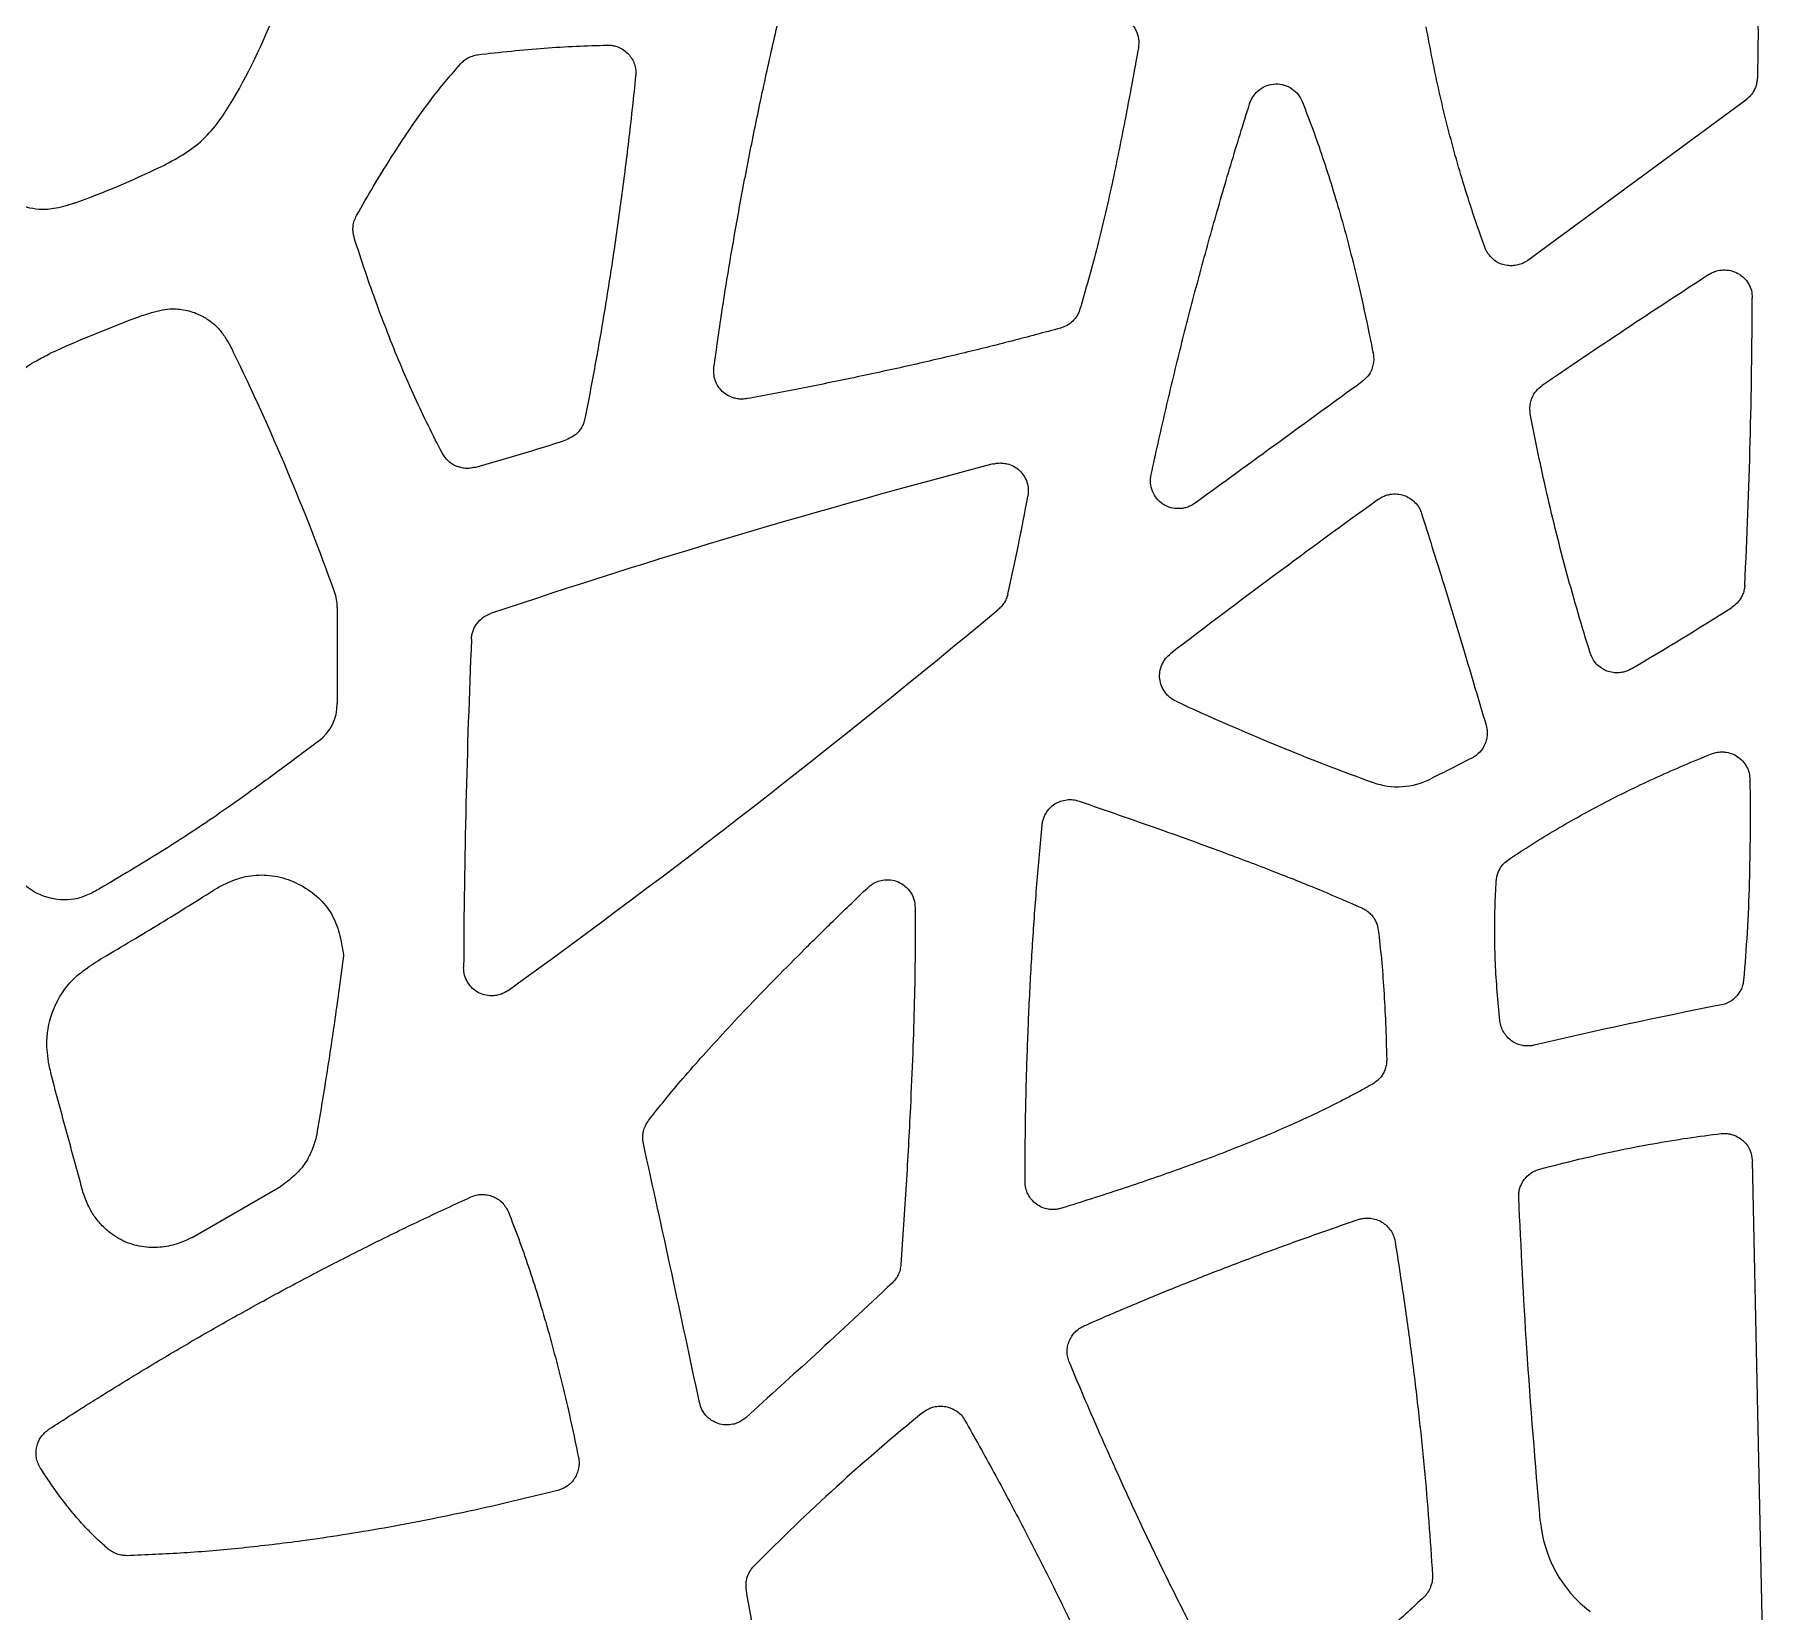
# Model space of a CAD drawing. Header units: millimetres. Extents: x -4 to 83, y 1 to 134.
# Drawn here: x 63.58 to 82, y 18.55 to 35.35 of the extents above; entities that cross this region are included whole.
import ezdxf

# ---------------------------------------------------------------- set-up
doc = ezdxf.new("R2010")
doc.units = ezdxf.units.MM

msp = doc.modelspace()

# ---------------------------------------------------------------- linework, layer by layer
at = {"color": 7, "linetype": 'Continuous', "lineweight": 25}
for p, q in [((79.488, 32.944), (81.81, 34.653)), ((66.808, 29.244), (66.808, 28.221)), ((81.997, 17.902), (81.879, 23.35)), ((65.262, 22.535), (66.205, 23.079))]:
    msp.add_line(p, q, dxfattribs=at)
for centre, radius, start, end in [((59.366, 38.298), 7.305, 330.0587, 338.9608), ((60.495, 43.156), 10.227, 290.0857, 295.7011), ((129.502, -41.408), 88.418, 122.94517, 124.32843), ((15.904, 32.728), 65.974, 357.18171, 359.83782), ((69.999, 18.124), 15.174, 110.3015, 114.3323), ((42.758, 20.784), 25.524, 19.7608, 25.9883), ((62.51, 51.565), 21.61, 285.4635, 288.1603), ((133.635, -46.97), 95.355, 125.77006, 127.4259), ((66.308, 29.244), 0.5, 359.9846, 19.7608), ((61.911, 60.324), 36.822, 300.4817, 302.4356), ((66.308, 28.221), 0.5, 307.3376, 360), ((78.101, 28.111), 0.775, 250.3678, 297.0116), ((91.755, -27.251), 53.25, 101.054, 103.2431), ((87.199, 3.296), 22.41, 129.1679, 135.3819), ((80.985, 19.637), 1.37, 184.9962, 232.4701)]:
    msp.add_arc(centre, radius, start, end, dxfattribs=at)
for points, knots in [([(70.82, 31.804), (70.847, 31.997), (70.902, 32.388), (70.997, 32.978), (71.103, 33.578), (71.221, 34.19), (71.351, 34.812), (71.492, 35.444), (71.644, 36.087), (71.753, 36.519), (71.808, 36.737)], [0, 0, 0, 0, 0.116273, 0.234981, 0.356156, 0.479827, 0.606022, 0.734766, 0.866085, 1, 1, 1, 1]), ([(81.905, 36.17), (81.91, 36.104), (81.922, 35.968), (81.932, 35.759), (81.939, 35.513), (81.94, 35.22), (81.934, 35.001), (81.932, 34.885)], [0, 0, 0, 0, 0.15541, 0.317937, 0.48768, 0.729749, 1, 1, 1, 1]), ([(75.18, 35.527), (75.194, 35.519), (75.222, 35.504), (75.258, 35.473), (75.289, 35.436), (75.322, 35.381), (75.349, 35.303), (75.343, 35.239), (75.34, 35.207)], [0, 0, 0, 0, 0.125844, 0.249033, 0.3729, 0.500724, 0.750307, 1, 1, 1, 1]), ([(79.03, 33.082), (78.992, 33.189), (78.915, 33.404), (78.811, 33.731), (78.714, 34.062), (78.624, 34.398), (78.543, 34.738), (78.469, 35.083), (78.427, 35.315), (78.405, 35.432)], [0, 0, 0, 0, 0.140217, 0.281161, 0.422927, 0.565605, 0.709285, 0.854055, 1, 1, 1, 1]), ([(68.303, 35.133), (68.423, 35.147), (68.659, 35.174), (69.009, 35.205), (69.349, 35.226), (69.573, 35.233), (69.683, 35.236)], [0, 0, 0, 0, 0.261331, 0.515007, 0.761176, 1, 1, 1, 1]), ([(69.683, 35.236), (69.697, 35.236), (69.725, 35.236), (69.766, 35.228), (69.812, 35.212), (69.862, 35.184), (69.91, 35.142), (69.949, 35.091), (69.975, 35.033), (69.99, 34.97), (69.987, 34.928), (69.986, 34.907)], [0, 0, 0, 0, 0.083207, 0.165104, 0.247333, 0.37301, 0.500014, 0.622832, 0.750729, 0.873908, 1, 1, 1, 1]), ([(75.34, 35.207), (75.293, 34.948), (75.205, 34.465), (75.059, 33.746), (74.905, 33.076), (74.778, 32.633), (74.718, 32.423)], [0, 0, 0, 0, 0.277148, 0.516165, 0.770459, 1, 1, 1, 1]), ([(67.014, 33.421), (67.073, 33.525), (67.19, 33.728), (67.368, 34.019), (67.578, 34.341), (67.82, 34.685), (68.024, 34.923), (68.121, 35.037)], [0, 0, 0, 0, 0.183502, 0.357349, 0.52166, 0.771694, 1, 1, 1, 1]), ([(68.121, 35.037), (68.132, 35.048), (68.156, 35.072), (68.199, 35.101), (68.24, 35.118), (68.275, 35.129), (68.294, 35.132), (68.303, 35.133)], [0, 0, 0, 0, 0.237235, 0.473868, 0.72728, 0.869344, 1, 1, 1, 1]), ([(69.986, 34.907), (69.963, 34.689), (69.917, 34.26), (69.837, 33.626), (69.75, 33.009), (69.656, 32.409), (69.556, 31.827), (69.482, 31.445), (69.445, 31.257)], [0, 0, 0, 0, 0.177657, 0.350867, 0.519666, 0.684093, 0.844189, 1, 1, 1, 1]), ([(76.524, 34.609), (76.529, 34.624), (76.54, 34.654), (76.564, 34.694), (76.594, 34.731), (76.64, 34.772), (76.709, 34.811), (76.801, 34.827), (76.894, 34.816), (76.977, 34.775), (77.046, 34.713), (77.073, 34.658), (77.087, 34.63)], [0, 0, 0, 0, 0.064275, 0.127143, 0.190106, 0.25466, 0.379137, 0.505781, 0.628125, 0.753712, 0.875712, 1, 1, 1, 1]), ([(81.932, 34.885), (81.93, 34.87), (81.928, 34.84), (81.916, 34.796), (81.895, 34.748), (81.862, 34.696), (81.827, 34.667), (81.81, 34.653)], [0, 0, 0, 0, 0.166464, 0.331926, 0.500238, 0.749865, 1, 1, 1, 1]), ([(64.93, 33.94), (65.009, 33.981), (65.088, 34.022), (65.239, 34.116), (65.31, 34.169), (65.505, 34.351), (65.605, 34.499), (65.696, 34.652)], [0, 0, 0, 0, 0.25, 0.25, 0.5, 0.5, 1, 1, 1, 1]), ([(77.087, 34.63), (77.124, 34.534), (77.2, 34.338), (77.305, 34.035), (77.406, 33.72), (77.503, 33.392), (77.595, 33.05), (77.682, 32.695), (77.765, 32.328), (77.815, 32.078), (77.841, 31.951)], [0, 0, 0, 0, 0.111073, 0.225976, 0.344794, 0.467601, 0.594466, 0.725451, 0.860612, 1, 1, 1, 1]), ([(75.476, 30.662), (75.525, 30.883), (75.623, 31.327), (75.782, 31.989), (75.952, 32.648), (76.132, 33.305), (76.321, 33.959), (76.456, 34.393), (76.524, 34.609)], [0, 0, 0, 0, 0.166736, 0.333389, 0.5, 0.666611, 0.833264, 1, 1, 1, 1]), ([(64.007, 33.551), (63.969, 33.539), (63.897, 33.516), (63.794, 33.493), (63.641, 33.477), (63.428, 33.511), (63.242, 33.649), (63.124, 33.804), (63.075, 33.897), (63.048, 33.949)], [0, 0, 0, 0, 0.103369, 0.19392, 0.272466, 0.500097, 0.728963, 0.848847, 1, 1, 1, 1]), ([(66.989, 33.184), (66.986, 33.198), (66.978, 33.224), (66.975, 33.264), (66.976, 33.312), (66.987, 33.366), (67.005, 33.403), (67.014, 33.421)], [0, 0, 0, 0, 0.166283, 0.331979, 0.500213, 0.749783, 1, 1, 1, 1]), ([(67.928, 30.887), (67.877, 30.984), (67.775, 31.182), (67.632, 31.488), (67.492, 31.805), (67.358, 32.134), (67.229, 32.473), (67.105, 32.824), (67.028, 33.063), (66.989, 33.184)], [0, 0, 0, 0, 0.132784, 0.268758, 0.408031, 0.550701, 0.696863, 0.846602, 1, 1, 1, 1]), ([(79.068, 33.009), (79.061, 33.02), (79.045, 33.044), (79.035, 33.069), (79.03, 33.082)], [0, 0, 0, 0, 0.496937, 1, 1, 1, 1]), ([(79.488, 32.944), (79.471, 32.933), (79.439, 32.911), (79.383, 32.892), (79.325, 32.884), (79.247, 32.889), (79.148, 32.919), (79.095, 32.979), (79.068, 33.009)], [0, 0, 0, 0, 0.125762, 0.247297, 0.36963, 0.497694, 0.749411, 1, 1, 1, 1]), ([(81.417, 32.792), (81.433, 32.802), (81.463, 32.82), (81.515, 32.836), (81.577, 32.844), (81.649, 32.837), (81.725, 32.808), (81.791, 32.76), (81.84, 32.696), (81.873, 32.621), (81.876, 32.568), (81.878, 32.541)], [0, 0, 0, 0, 0.084566, 0.166539, 0.248634, 0.3754, 0.502587, 0.624602, 0.752856, 0.87422, 1, 1, 1, 1]), ([(64.734, 32.355), (64.776, 32.37), (64.855, 32.397), (64.97, 32.422), (65.094, 32.431), (65.233, 32.41), (65.368, 32.355), (65.479, 32.282), (65.564, 32.197), (65.637, 32.091), (65.678, 32.012), (65.701, 31.968)], [0, 0, 0, 0, 0.114261, 0.214087, 0.300937, 0.431586, 0.569392, 0.67021, 0.772534, 0.873639, 1, 1, 1, 1]), ([(74.718, 32.423), (74.712, 32.407), (74.701, 32.376), (74.674, 32.333), (74.636, 32.289), (74.582, 32.247), (74.535, 32.23), (74.511, 32.222)], [0, 0, 0, 0, 0.166614, 0.331788, 0.50031, 0.749882, 1, 1, 1, 1]), ([(74.511, 32.222), (74.338, 32.175), (73.988, 32.081), (73.453, 31.949), (72.904, 31.821), (72.34, 31.699), (71.76, 31.58), (71.369, 31.507), (71.17, 31.47)], [0, 0, 0, 0, 0.156838, 0.31756, 0.482204, 0.650804, 0.823393, 1, 1, 1, 1]), ([(63.141, 31.103), (63.147, 31.153), (63.159, 31.245), (63.199, 31.426), (63.293, 31.636), (63.46, 31.79), (63.617, 31.884), (63.699, 31.925), (63.747, 31.95)], [0, 0, 0, 0, 0.137535, 0.25223, 0.501621, 0.751418, 0.853135, 1, 1, 1, 1]), ([(77.841, 31.951), (77.843, 31.932), (77.849, 31.895), (77.843, 31.839), (77.825, 31.775), (77.788, 31.707), (77.745, 31.67), (77.724, 31.652)], [0, 0, 0, 0, 0.166808, 0.33155, 0.500316, 0.750078, 1, 1, 1, 1]), ([(71.17, 31.47), (71.155, 31.468), (71.124, 31.463), (71.077, 31.466), (71.023, 31.477), (70.965, 31.502), (70.907, 31.545), (70.862, 31.6), (70.831, 31.664), (70.815, 31.733), (70.818, 31.78), (70.82, 31.804)], [0, 0, 0, 0, 0.08409, 0.166175, 0.248339, 0.374719, 0.502348, 0.624386, 0.751879, 0.874184, 1, 1, 1, 1]), ([(77.724, 31.652), (77.428, 31.436), (76.835, 31.004), (76.241, 30.573), (75.944, 30.357)], [0, 0, 0, 0, 0.499509, 1, 1, 1, 1]), ([(79.514, 31.308), (79.512, 31.327), (79.507, 31.365), (79.514, 31.423), (79.533, 31.487), (79.572, 31.555), (79.617, 31.592), (79.64, 31.61)], [0, 0, 0, 0, 0.16691, 0.331693, 0.500703, 0.750226, 1, 1, 1, 1]), ([(80.152, 28.759), (80.109, 28.901), (80.022, 29.183), (79.903, 29.608), (79.792, 30.033), (79.69, 30.457), (79.597, 30.882), (79.542, 31.166), (79.514, 31.308)], [0, 0, 0, 0, 0.168835, 0.336717, 0.503711, 0.66988, 0.835287, 1, 1, 1, 1]), ([(69.445, 31.257), (69.441, 31.24), (69.433, 31.206), (69.409, 31.159), (69.372, 31.11), (69.319, 31.062), (69.27, 31.042), (69.246, 31.032)], [0, 0, 0, 0, 0.16665, 0.331689, 0.500371, 0.74992, 1, 1, 1, 1]), ([(68.272, 30.738), (68.255, 30.734), (68.223, 30.727), (68.172, 30.726), (68.122, 30.734), (68.058, 30.756), (67.983, 30.801), (67.946, 30.858), (67.928, 30.887)], [0, 0, 0, 0, 0.12612, 0.24914, 0.372796, 0.500769, 0.750133, 1, 1, 1, 1]), ([(73.793, 30.775), (73.81, 30.778), (73.842, 30.785), (73.892, 30.785), (73.95, 30.776), (74.013, 30.752), (74.075, 30.708), (74.124, 30.649), (74.156, 30.581), (74.172, 30.507), (74.166, 30.457), (74.163, 30.432)], [0, 0, 0, 0, 0.08405, 0.165952, 0.248066, 0.374708, 0.502004, 0.623857, 0.751777, 0.874108, 1, 1, 1, 1]), ([(75.944, 30.357), (75.931, 30.349), (75.906, 30.332), (75.864, 30.314), (75.82, 30.302), (75.759, 30.296), (75.683, 30.304), (75.6, 30.343), (75.532, 30.404), (75.487, 30.482), (75.464, 30.572), (75.472, 30.632), (75.476, 30.662)], [0, 0, 0, 0, 0.063637, 0.126015, 0.188552, 0.252657, 0.376612, 0.502913, 0.625618, 0.750778, 0.87477, 1, 1, 1, 1]), ([(77.897, 30.398), (77.91, 30.407), (77.936, 30.424), (77.98, 30.442), (78.033, 30.454), (78.097, 30.457), (78.167, 30.442), (78.232, 30.412), (78.286, 30.368), (78.331, 30.312), (78.348, 30.268), (78.357, 30.246)], [0, 0, 0, 0, 0.083988, 0.166083, 0.248374, 0.374814, 0.502354, 0.624388, 0.751987, 0.874355, 1, 1, 1, 1]), ([(78.357, 30.246), (78.43, 30.011), (78.583, 29.527), (78.811, 28.776), (78.964, 28.258), (79.043, 27.992)], [0, 0, 0, 0, 0.313101, 0.646429, 1, 1, 1, 1]), ([(81.798, 29.484), (81.797, 29.468), (81.794, 29.437), (81.78, 29.391), (81.756, 29.341), (81.718, 29.289), (81.68, 29.26), (81.66, 29.246)], [0, 0, 0, 0, 0.16649, 0.331815, 0.500254, 0.74984, 1, 1, 1, 1]), ([(73.948, 29.386), (73.944, 29.371), (73.935, 29.339), (73.913, 29.296), (73.884, 29.256), (73.86, 29.235), (73.848, 29.224)], [0, 0, 0, 0, 0.248932, 0.499708, 0.749643, 1, 1, 1, 1]), ([(68.237, 28.909), (68.238, 28.924), (68.241, 28.954), (68.253, 28.997), (68.271, 29.039), (68.304, 29.089), (68.357, 29.145), (68.412, 29.168), (68.44, 29.18)], [0, 0, 0, 0, 0.125617, 0.249012, 0.373116, 0.500813, 0.750268, 1, 1, 1, 1]), ([(75.741, 28.246), (75.726, 28.254), (75.696, 28.27), (75.656, 28.302), (75.617, 28.348), (75.584, 28.409), (75.565, 28.484), (75.566, 28.562), (75.588, 28.636), (75.627, 28.704), (75.665, 28.738), (75.685, 28.755)], [0, 0, 0, 0, 0.084192, 0.166138, 0.248323, 0.374941, 0.501996, 0.623875, 0.752025, 0.874162, 1, 1, 1, 1]), ([(80.589, 28.591), (80.576, 28.584), (80.549, 28.57), (80.506, 28.556), (80.455, 28.548), (80.394, 28.55), (80.329, 28.566), (80.269, 28.598), (80.218, 28.641), (80.176, 28.696), (80.16, 28.738), (80.152, 28.759)], [0, 0, 0, 0, 0.084313, 0.167268, 0.250782, 0.374716, 0.500059, 0.622373, 0.749269, 0.87268, 1, 1, 1, 1]), ([(79.043, 27.992), (79.047, 27.975), (79.055, 27.942), (79.057, 27.89), (79.049, 27.839), (79.027, 27.774), (78.981, 27.698), (78.922, 27.66), (78.893, 27.642)], [0, 0, 0, 0, 0.126035, 0.248913, 0.372548, 0.500785, 0.750356, 1, 1, 1, 1]), ([(66.611, 27.823), (66.471, 27.718), (66.206, 27.519), (65.827, 27.244), (65.41, 26.951), (64.902, 26.62), (64.498, 26.38), (64.281, 26.251)], [0, 0, 0, 0, 0.187216, 0.353599, 0.499188, 0.730575, 1, 1, 1, 1]), ([(78.893, 27.642), (78.82, 27.605), (78.674, 27.53), (78.527, 27.457), (78.453, 27.42)], [0, 0, 0, 0, 0.49814, 1, 1, 1, 1]), ([(79.284, 26.562), (79.366, 26.616), (79.532, 26.725), (79.787, 26.88), (80.048, 27.03), (80.315, 27.173), (80.589, 27.311), (80.868, 27.442), (81.153, 27.568), (81.347, 27.647), (81.444, 27.686)], [0, 0, 0, 0, 0.121572, 0.243942, 0.367204, 0.491448, 0.616764, 0.743239, 0.870957, 1, 1, 1, 1]), ([(81.444, 27.686), (81.459, 27.692), (81.49, 27.702), (81.538, 27.708), (81.594, 27.707), (81.658, 27.692), (81.723, 27.659), (81.779, 27.611), (81.82, 27.552), (81.848, 27.484), (81.851, 27.436), (81.853, 27.412)], [0, 0, 0, 0, 0.084415, 0.166873, 0.249596, 0.375847, 0.503006, 0.624831, 0.752375, 0.874489, 1, 1, 1, 1]), ([(81.853, 27.412), (81.854, 27.22), (81.857, 26.855), (81.847, 26.312), (81.827, 25.791), (81.799, 25.445), (81.786, 25.277)], [0, 0, 0, 0, 0.268705, 0.512577, 0.763512, 1, 1, 1, 1]), ([(74.315, 26.928), (74.317, 26.943), (74.321, 26.973), (74.335, 27.015), (74.359, 27.062), (74.396, 27.11), (74.449, 27.154), (74.51, 27.184), (74.576, 27.199), (74.644, 27.201), (74.687, 27.189), (74.709, 27.182)], [0, 0, 0, 0, 0.083817, 0.165867, 0.248041, 0.374189, 0.501898, 0.624182, 0.751719, 0.874264, 1, 1, 1, 1]), ([(74.709, 27.182), (74.994, 27.084), (75.516, 26.904), (76.217, 26.65), (76.794, 26.43), (77.278, 26.237), (77.579, 26.107), (77.719, 26.046)], [0, 0, 0, 0, 0.280928, 0.514416, 0.69494, 0.85678, 1, 1, 1, 1]), ([(74.133, 23.13), (74.134, 23.342), (74.136, 23.764), (74.152, 24.398), (74.177, 25.032), (74.212, 25.664), (74.257, 26.297), (74.296, 26.718), (74.315, 26.928)], [0, 0, 0, 0, 0.166737, 0.33339, 0.5, 0.66661, 0.833263, 1, 1, 1, 1]), ([(64.281, 26.251), (64.237, 26.227), (64.151, 26.18), (63.963, 26.117), (63.709, 26.138), (63.485, 26.263), (63.362, 26.424), (63.316, 26.516), (63.293, 26.562)], [0, 0, 0, 0, 0.125483, 0.248899, 0.493928, 0.742545, 0.869906, 1, 1, 1, 1]), ([(79.151, 26.334), (79.153, 26.349), (79.157, 26.379), (79.171, 26.424), (79.194, 26.471), (79.23, 26.521), (79.266, 26.548), (79.284, 26.562)], [0, 0, 0, 0, 0.168345, 0.335805, 0.506411, 0.752103, 1, 1, 1, 1]), ([(65.528, 26.257), (65.567, 26.278), (65.639, 26.316), (65.785, 26.373), (65.973, 26.406), (66.205, 26.382), (66.422, 26.294), (66.612, 26.163), (66.756, 25.985), (66.838, 25.772), (66.862, 25.62), (66.875, 25.542)], [0, 0, 0, 0, 0.071624, 0.131544, 0.255975, 0.377803, 0.505627, 0.632033, 0.750608, 0.87089, 1, 1, 1, 1]), ([(72.457, 26.26), (72.472, 26.273), (72.502, 26.299), (72.556, 26.326), (72.622, 26.345), (72.699, 26.348), (72.783, 26.326), (72.857, 26.281), (72.915, 26.216), (72.955, 26.136), (72.96, 26.076), (72.963, 26.047)], [0, 0, 0, 0, 0.085682, 0.169854, 0.255844, 0.377676, 0.50069, 0.620843, 0.745663, 0.871594, 1, 1, 1, 1]), ([(79.191, 24.841), (79.18, 24.945), (79.16, 25.15), (79.141, 25.455), (79.133, 25.754), (79.136, 26.046), (79.146, 26.238), (79.151, 26.334)], [0, 0, 0, 0, 0.209158, 0.413496, 0.613248, 0.808661, 1, 1, 1, 1]), ([(70.124, 23.781), (70.18, 23.853), (70.3, 24.005), (70.494, 24.235), (70.71, 24.481), (70.947, 24.741), (71.207, 25.017), (71.488, 25.307), (71.791, 25.612), (72.116, 25.932), (72.341, 26.149), (72.457, 26.26)], [0, 0, 0, 0, 0.081033, 0.169498, 0.265445, 0.368914, 0.479936, 0.598536, 0.724736, 0.858552, 1, 1, 1, 1]), ([(72.963, 26.047), (72.963, 25.885), (72.964, 25.551), (72.954, 25.035), (72.937, 24.489), (72.909, 23.84), (72.868, 23.088), (72.83, 22.53), (72.811, 22.245)], [0, 0, 0, 0, 0.127504, 0.263066, 0.406713, 0.558469, 0.774947, 1, 1, 1, 1]), ([(77.719, 26.046), (77.735, 26.038), (77.765, 26.023), (77.805, 25.99), (77.845, 25.945), (77.88, 25.885), (77.89, 25.834), (77.895, 25.809)], [0, 0, 0, 0, 0.166741, 0.33186, 0.500356, 0.749641, 1, 1, 1, 1]), ([(77.895, 25.809), (77.906, 25.707), (77.931, 25.495), (77.955, 25.164), (77.975, 24.808), (77.981, 24.562), (77.985, 24.435)], [0, 0, 0, 0, 0.223314, 0.46431, 0.723159, 1, 1, 1, 1]), ([(63.775, 24.217), (63.763, 24.268), (63.739, 24.362), (63.719, 24.498), (63.708, 24.704), (63.772, 24.985), (63.939, 25.244), (64.137, 25.405), (64.25, 25.476), (64.314, 25.517)], [0, 0, 0, 0, 0.101296, 0.190054, 0.266957, 0.503891, 0.739044, 0.851692, 1, 1, 1, 1]), ([(66.875, 25.542), (66.847, 25.329), (66.791, 24.903), (66.695, 24.265), (66.624, 23.842), (66.589, 23.63)], [0, 0, 0, 0, 0.333346, 0.666654, 1, 1, 1, 1]), ([(68.628, 25.166), (68.612, 25.156), (68.582, 25.136), (68.53, 25.117), (68.466, 25.107), (68.392, 25.111), (68.313, 25.138), (68.245, 25.186), (68.194, 25.251), (68.16, 25.327), (68.156, 25.382), (68.154, 25.41)], [0, 0, 0, 0, 0.084922, 0.167245, 0.249873, 0.37653, 0.503192, 0.624432, 0.752376, 0.874133, 1, 1, 1, 1]), ([(81.786, 25.277), (81.783, 25.261), (81.779, 25.229), (81.763, 25.184), (81.74, 25.142), (81.701, 25.091), (81.638, 25.037), (81.576, 25.02), (81.545, 25.011)], [0, 0, 0, 0, 0.125875, 0.24907, 0.372941, 0.500788, 0.750326, 1, 1, 1, 1]), ([(79.556, 24.583), (79.543, 24.58), (79.515, 24.575), (79.474, 24.574), (79.425, 24.579), (79.371, 24.596), (79.296, 24.637), (79.238, 24.701), (79.201, 24.778), (79.194, 24.82), (79.191, 24.841)], [0, 0, 0, 0, 0.083075, 0.164729, 0.24659, 0.372777, 0.500517, 0.749397, 0.873371, 1, 1, 1, 1]), ([(77.985, 24.435), (77.984, 24.417), (77.983, 24.381), (77.97, 24.329), (77.944, 24.272), (77.901, 24.213), (77.856, 24.183), (77.834, 24.168)], [0, 0, 0, 0, 0.166778, 0.331755, 0.500401, 0.749632, 1, 1, 1, 1]), ([(64.103, 23.01), (64.048, 23.211), (63.938, 23.613), (63.829, 24.016), (63.775, 24.217)], [0, 0, 0, 0, 0.499996, 1, 1, 1, 1]), ([(77.834, 24.168), (77.759, 24.127), (77.607, 24.042), (77.37, 23.922), (77.12, 23.802), (76.858, 23.685), (76.582, 23.569), (76.213, 23.422), (75.738, 23.247), (75.146, 23.043), (74.734, 22.913), (74.521, 22.845)], [0, 0, 0, 0, 0.071408, 0.145811, 0.223265, 0.303822, 0.387524, 0.474412, 0.63706, 0.812228, 1, 1, 1, 1]), ([(70.068, 23.534), (70.066, 23.548), (70.061, 23.577), (70.061, 23.621), (70.069, 23.671), (70.087, 23.727), (70.111, 23.763), (70.124, 23.781)], [0, 0, 0, 0, 0.166662, 0.332203, 0.5002, 0.749698, 1, 1, 1, 1]), ([(66.589, 23.63), (66.582, 23.601), (66.568, 23.543), (66.538, 23.461), (66.501, 23.384), (66.445, 23.291), (66.349, 23.184), (66.256, 23.116), (66.205, 23.079)], [0, 0, 0, 0, 0.131109, 0.25743, 0.380122, 0.50045, 0.727462, 1, 1, 1, 1]), ([(79.613, 23.262), (79.752, 23.298), (80.023, 23.368), (80.425, 23.458), (80.812, 23.533), (81.184, 23.596), (81.428, 23.626), (81.547, 23.641)], [0, 0, 0, 0, 0.217665, 0.426342, 0.626177, 0.817333, 1, 1, 1, 1]), ([(81.547, 23.641), (81.564, 23.642), (81.597, 23.644), (81.646, 23.637), (81.693, 23.622), (81.737, 23.599), (81.797, 23.554), (81.864, 23.474), (81.874, 23.391), (81.879, 23.35)], [0, 0, 0, 0, 0.10228, 0.200805, 0.298515, 0.398421, 0.503345, 0.75214, 1, 1, 1, 1]), ([(70.666, 20.776), (70.568, 21.236), (70.372, 22.156), (70.17, 23.075), (70.068, 23.534)], [0, 0, 0, 0, 0.500399, 1, 1, 1, 1]), ([(79.391, 22.962), (79.391, 22.979), (79.391, 23.012), (79.402, 23.062), (79.421, 23.108), (79.457, 23.165), (79.517, 23.228), (79.581, 23.251), (79.613, 23.262)], [0, 0, 0, 0, 0.126066, 0.249095, 0.372797, 0.500826, 0.750276, 1, 1, 1, 1]), ([(74.521, 22.845), (74.505, 22.841), (74.475, 22.833), (74.428, 22.83), (74.374, 22.835), (74.314, 22.852), (74.253, 22.887), (74.201, 22.935), (74.163, 22.993), (74.137, 23.06), (74.134, 23.107), (74.133, 23.13)], [0, 0, 0, 0, 0.084679, 0.167739, 0.251267, 0.37523, 0.500471, 0.622721, 0.749632, 0.872884, 1, 1, 1, 1]), ([(63.736, 20.491), (63.899, 20.597), (64.225, 20.806), (64.719, 21.11), (65.214, 21.404), (65.711, 21.689), (66.211, 21.964), (66.712, 22.229), (67.215, 22.484), (67.721, 22.731), (68.06, 22.887), (68.23, 22.966)], [0, 0, 0, 0, 0.113489, 0.226315, 0.338505, 0.45009, 0.5611, 0.671565, 0.781515, 0.890983, 1, 1, 1, 1]), ([(65.262, 22.535), (65.232, 22.52), (65.173, 22.491), (65.081, 22.459), (64.988, 22.437), (64.895, 22.427), (64.763, 22.427), (64.595, 22.46), (64.432, 22.546), (64.313, 22.647), (64.227, 22.747), (64.154, 22.87), (64.121, 22.961), (64.103, 23.01)], [0, 0, 0, 0, 0.069538, 0.136592, 0.201939, 0.266422, 0.330913, 0.475047, 0.618324, 0.706318, 0.798625, 0.891665, 1, 1, 1, 1]), ([(68.23, 22.966), (68.249, 22.973), (68.286, 22.988), (68.346, 22.995), (68.407, 22.99), (68.484, 22.966), (68.575, 22.912), (68.612, 22.84), (68.631, 22.804)], [0, 0, 0, 0, 0.126904, 0.249163, 0.372216, 0.501398, 0.750829, 1, 1, 1, 1]), ([(79.62, 19.518), (79.569, 20.131), (79.472, 21.278), (79.416, 22.427), (79.391, 22.962)], [0, 0, 0, 0, 0.534654, 1, 1, 1, 1]), ([(68.631, 22.804), (68.668, 22.709), (68.743, 22.516), (68.847, 22.219), (68.947, 21.909), (69.042, 21.588), (69.133, 21.255), (69.219, 20.911), (69.302, 20.554), (69.352, 20.312), (69.377, 20.189)], [0, 0, 0, 0, 0.112183, 0.227889, 0.347196, 0.470174, 0.596888, 0.727395, 0.861749, 1, 1, 1, 1]), ([(74.76, 21.593), (74.917, 21.661), (75.23, 21.797), (75.707, 21.994), (76.191, 22.185), (76.681, 22.371), (77.179, 22.552), (77.514, 22.668), (77.682, 22.726)], [0, 0, 0, 0, 0.163044, 0.32749, 0.493372, 0.660729, 0.829593, 1, 1, 1, 1]), ([(77.682, 22.726), (77.696, 22.73), (77.724, 22.738), (77.768, 22.742), (77.819, 22.741), (77.875, 22.728), (77.934, 22.701), (77.985, 22.662), (78.027, 22.612), (78.059, 22.554), (78.069, 22.512), (78.074, 22.49)], [0, 0, 0, 0, 0.084659, 0.168287, 0.252722, 0.375641, 0.500108, 0.621644, 0.747496, 0.872244, 1, 1, 1, 1]), ([(78.074, 22.49), (78.106, 22.284), (78.169, 21.878), (78.252, 21.271), (78.324, 20.674), (78.385, 20.087), (78.435, 19.509), (78.46, 19.127), (78.472, 18.938)], [0, 0, 0, 0, 0.174367, 0.345595, 0.513726, 0.678805, 0.840879, 1, 1, 1, 1]), ([(72.811, 22.245), (72.808, 22.226), (72.804, 22.189), (72.784, 22.137), (72.756, 22.088), (72.73, 22.061), (72.717, 22.048)], [0, 0, 0, 0, 0.248898, 0.500062, 0.749626, 1, 1, 1, 1]), ([(72.717, 22.048), (72.445, 21.794), (71.93, 21.312), (71.406, 20.839), (71.158, 20.615)], [0, 0, 0, 0, 0.526961, 1, 1, 1, 1]), ([(74.605, 21.204), (74.598, 21.223), (74.585, 21.259), (74.579, 21.317), (74.585, 21.374), (74.608, 21.448), (74.658, 21.535), (74.726, 21.574), (74.76, 21.593)], [0, 0, 0, 0, 0.126648, 0.249084, 0.372265, 0.501065, 0.750603, 1, 1, 1, 1]), ([(76.322, 17.606), (76.237, 17.763), (76.065, 18.079), (75.814, 18.564), (75.566, 19.064), (75.321, 19.578), (75.079, 20.107), (74.839, 20.65), (74.683, 21.018), (74.605, 21.204)], [0, 0, 0, 0, 0.133988, 0.270872, 0.41069, 0.553479, 0.699273, 0.848103, 1, 1, 1, 1]), ([(71.158, 20.615), (71.144, 20.604), (71.118, 20.582), (71.071, 20.558), (71.013, 20.54), (70.942, 20.535), (70.864, 20.549), (70.792, 20.584), (70.733, 20.635), (70.687, 20.7), (70.673, 20.751), (70.666, 20.776)], [0, 0, 0, 0, 0.084397, 0.166347, 0.248427, 0.375113, 0.502259, 0.624226, 0.752452, 0.874181, 1, 1, 1, 1]), ([(73.045, 20.671), (73.056, 20.679), (73.08, 20.697), (73.119, 20.716), (73.167, 20.732), (73.224, 20.74), (73.289, 20.735), (73.351, 20.716), (73.407, 20.685), (73.458, 20.642), (73.481, 20.605), (73.493, 20.586)], [0, 0, 0, 0, 0.084501, 0.168068, 0.252537, 0.375484, 0.499987, 0.621543, 0.747433, 0.872261, 1, 1, 1, 1]), ([(63.645, 20.082), (63.636, 20.1), (63.617, 20.133), (63.602, 20.189), (63.598, 20.247), (63.609, 20.324), (63.645, 20.418), (63.706, 20.467), (63.736, 20.491)], [0, 0, 0, 0, 0.126551, 0.249104, 0.372678, 0.502177, 0.751777, 1, 1, 1, 1]), ([(73.493, 20.586), (73.597, 20.401), (73.803, 20.033), (74.099, 19.477), (74.384, 18.921), (74.655, 18.365), (74.915, 17.81), (75.079, 17.437), (75.16, 17.251)], [0, 0, 0, 0, 0.17043, 0.339285, 0.506616, 0.672476, 0.836919, 1, 1, 1, 1]), ([(64.369, 19.216), (64.332, 19.249), (64.257, 19.314), (64.149, 19.422), (64.044, 19.537), (63.94, 19.661), (63.839, 19.794), (63.74, 19.934), (63.677, 20.033), (63.645, 20.082)], [0, 0, 0, 0, 0.130249, 0.264199, 0.402178, 0.544487, 0.691398, 0.84316, 1, 1, 1, 1]), ([(69.377, 20.189), (69.38, 20.17), (69.386, 20.132), (69.38, 20.076), (69.364, 20.021), (69.33, 19.954), (69.265, 19.879), (69.193, 19.853), (69.157, 19.84)], [0, 0, 0, 0, 0.126625, 0.249168, 0.372393, 0.500993, 0.750493, 1, 1, 1, 1]), ([(69.157, 19.84), (68.999, 19.801), (68.685, 19.723), (68.218, 19.618), (67.76, 19.523), (67.311, 19.439), (66.871, 19.365), (66.367, 19.291), (65.802, 19.224), (65.18, 19.169), (64.771, 19.153), (64.57, 19.145)], [0, 0, 0, 0, 0.105377, 0.208358, 0.308974, 0.407257, 0.503243, 0.596971, 0.735982, 0.870268, 1, 1, 1, 1]), ([(64.57, 19.145), (64.552, 19.146), (64.516, 19.147), (64.463, 19.161), (64.412, 19.183), (64.383, 19.205), (64.369, 19.216)], [0, 0, 0, 0, 0.248418, 0.500024, 0.74969, 1, 1, 1, 1]), ([(71.165, 18.777), (71.163, 18.792), (71.16, 18.823), (71.163, 18.87), (71.176, 18.924), (71.201, 18.983), (71.232, 19.018), (71.247, 19.036)], [0, 0, 0, 0, 0.166433, 0.331789, 0.500263, 0.749851, 1, 1, 1, 1]), ([(78.472, 18.938), (78.472, 18.924), (78.473, 18.896), (78.466, 18.853), (78.451, 18.806), (78.426, 18.754), (78.397, 18.723), (78.383, 18.707)], [0, 0, 0, 0, 0.166096, 0.331708, 0.500255, 0.749928, 1, 1, 1, 1]), ([(72.182, 14.363), (72.121, 14.579), (71.999, 15.009), (71.831, 15.651), (71.673, 16.288), (71.528, 16.918), (71.395, 17.543), (71.273, 18.161), (71.201, 18.572), (71.165, 18.777)], [0, 0, 0, 0, 0.148601, 0.295228, 0.439917, 0.582701, 0.723617, 0.862704, 1, 1, 1, 1]), ([(78.383, 18.707), (78.325, 18.652), (78.209, 18.54), (78.025, 18.38), (77.832, 18.223), (77.63, 18.069), (77.419, 17.919), (77.198, 17.772), (76.969, 17.628), (76.811, 17.537), (76.731, 17.491)], [0, 0, 0, 0, 0.116397, 0.234975, 0.355882, 0.47926, 0.605241, 0.733948, 0.865498, 1, 1, 1, 1])]:
    msp.add_open_spline(points, degree=3, knots=knots, dxfattribs=at)
for points in [[(73.793, 30.775), (71.957, 30.292), (70.171, 29.764), (68.44, 29.18)], [(73.948, 29.386), (74.028, 29.733), (74.1, 30.082), (74.163, 30.432)], [(68.628, 25.166), (70.38, 26.431), (72.119, 27.785), (73.848, 29.224)], [(68.237, 28.909), (68.188, 27.731), (68.158, 26.564), (68.154, 25.41)], [(75.741, 28.246), (76.46, 27.916), (77.159, 27.625), (77.841, 27.381)], [(64.315, 25.517), (64.519, 25.637), (64.927, 25.878), (65.328, 26.131), (65.528, 26.257)]]:
    msp.add_open_spline(points, degree=3, dxfattribs=at)

doc.saveas('drawing.dxf')
